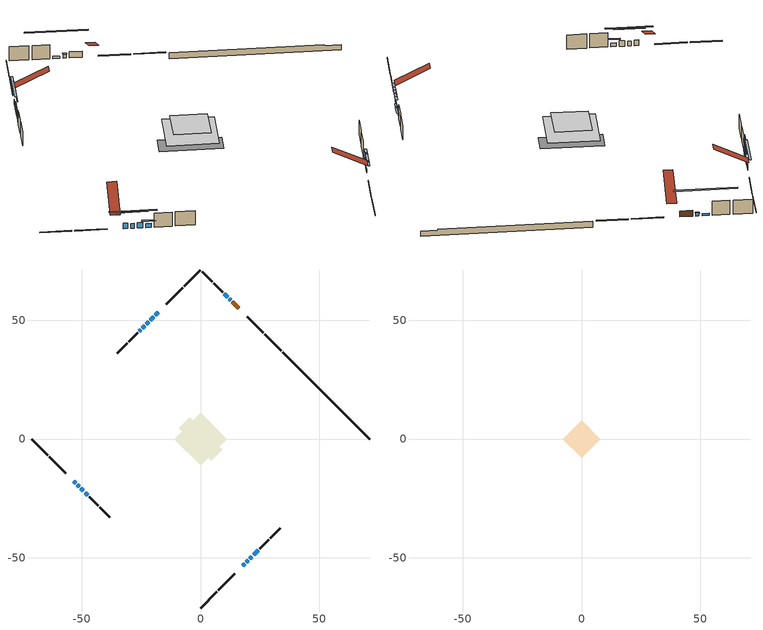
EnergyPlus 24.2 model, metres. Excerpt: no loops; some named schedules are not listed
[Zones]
conditioned space
 floor adiabatic (AdiabaticFloorConstruction): -11.11,0 0,11.11 11.11,0 0,-11.11 z2.88
 floor foundation (Slab1 construction): -9.15,4.49 -4.49,9.15 9.15,-4.49 4.49,-9.15 z-1.62
 wall outside (RimJoist1 construction): 0,-71.22 6.82,-64.4 / -71.22,0 -64.4,-6.82 / 0,71.22 -6.82,64.4 / 33.97,37.25 27.15,44.08 z0.44:0.74
 wall outside (RimJoist2 construction): 7.48,-63.75 14.34,-56.88 / -63.75,-7.48 -56.88,-14.34 / -7.48,63.75 -14.34,56.88 / 26.49,44.73 19.63,51.59 z0.44:0.74
 wall outside (AdiabaticWallConstruction 1): 16.22,55 13.45,57.77 z0.44:2.47
 wall outside (AdiabaticWallConstruction): 12.8,58.42 12.11,59.11 / 17.75,-53.48 18.72,-52.5 / 19.37,-51.85 20.06,-51.16 z0.44:1.61; -17.75,53.48 -19.01,52.22 / -19.66,51.56 -21.21,50.02 / -51.85,-19.38 -51.16,-20.06 z0.44:2.07; -53.48,-17.75 -52.5,-18.72 / -50.51,-20.72 -49.32,-21.9 z0.44:2.32; -21.86,49.36 -22.83,48.39 / -23.49,47.73 -24.46,46.76 / 20.71,-50.51 21.69,-49.54 z0.44:1.76; 11.46,59.77 9.95,61.28 z0.44:1.2; -25.12,46.11 -25.8,45.42 / 22.34,-48.88 24.39,-46.83 / -48.67,-22.56 -47.48,-23.74 z0.44:1.74
 wall outside (Wall1 construction): 25.05,-46.18 28.8,-42.42 / -46.83,-24.4 -43.07,-28.15 / -26.46,44.77 -30.21,41.01 / 9.29,61.93 5.54,65.68 z0.44:5.32
 wall outside (Wall2 construction): 29.46,-41.77 33.68,-37.54 / -42.42,-28.81 -38.19,-33.03 / -30.87,40.36 -35.09,36.13 / 4.88,66.34 0.66,70.57 z0.44:5.32
 wall foundation (FoundationWall1 construction): 34.63,36.6,-1.62 34.63,36.6,0.44 67.56,3.66,0.44 67.56,3.66,0.13 71.22,0,0.13 71.22,0,-1.62
 window (WindowConstruction): 12.8,58.43 12.12,59.11 z0.44:1.61
 window (WindowConstruction 7): -17.75,53.48 -19.01,52.22 z0.44:2.06
 window (WindowConstruction 8): -19.66,51.56 -21.21,50.02 z0.44:2.06
 window (WindowConstruction 9): 17.75,-53.48 18.72,-52.51 z0.44:1.61
 window (WindowConstruction 10): 19.38,-51.85 20.06,-51.17 z0.44:1.61
 window (WindowConstruction 11): -53.48,-17.75 -52.51,-18.72 z0.44:2.32
 window (WindowConstruction 12): -51.85,-19.38 -51.16,-20.06 z0.44:2.06
 window (WindowConstruction 13): -50.51,-20.72 -49.32,-21.9 z0.44:2.32
 window (WindowConstruction 1): -21.86,49.36 -22.83,48.39 z0.44:1.76
 window (WindowConstruction 14): 11.46,59.77 9.95,61.27 z0.44:1.2
 window (WindowConstruction 2): -23.49,47.73 -24.46,46.76 z0.44:1.76
 window (WindowConstruction 3): -25.12,46.11 -25.8,45.42 z0.44:1.74
 window (WindowConstruction 4): 20.72,-50.51 21.69,-49.54 z0.44:1.76
 window (WindowConstruction 5): 22.34,-48.88 24.39,-46.83 z0.44:1.74
 window (WindowConstruction 6): -48.67,-22.56 -47.48,-23.74 z0.44:1.74
 door (Door): 16.22,55 13.46,57.77 z0.44:2.47
 ceiling adiabatic (AdiabaticFloorConstruction): 0,-11.11 11.11,0 0,11.11 -11.11,0 z2.88
attic - vented
 floor to conditioned space (Floor1 construction Reversed): -7.92,0 0,7.92 7.92,0 0,-7.92 z5.32
 roof outside (Roof1 construction): 17.09,-54.13,5.32 9.6,-46.64,10.62 7.5,-48.73,10.62 15,-56.23,5.32; -54.13,-17.09,5.32 -46.64,-9.6,10.62 -48.73,-7.5,10.62 -56.23,-15,5.32; -17.09,54.13,5.32 -9.6,46.64,10.62 -7.5,48.73,10.62 -15,56.23,5.32; 16.88,54.35,5.32 9.39,46.85,10.62 11.48,44.76,10.62 18.97,52.25,5.32
shading: 12.01,59.21 12.9,58.32 13.34,58.75 12.44,59.65 z1.76; -22.46,48.77 -14.3,56.93 -14.73,57.36 -22.89,49.2 z6.94; -24.66,46.57 -16.21,55.01 -16.32,55.12 -24.76,46.67 z6.94; 20.98,-50.24 15.49,-55.74 15.92,-56.17 21.41,-50.67 z4.81; 22.32,-48.9 17.11,-54.11 17.54,-54.54 22.75,-49.33 z4.81; -49.49,-21.74 -56.49,-14.73 -56.93,-15.16 -49.92,-22.17 z6.59; -48.15,-23.08 -54.87,-16.36 -55.3,-16.79 -48.58,-23.51 z6.33; -46.31,-24.92 -53.53,-17.7 -53.96,-18.13 -46.74,-25.35 z6.59; -24.13,47.1 -20.57,50.65 -20.68,50.76 -24.23,47.2 z3.59; 3.92,67.31 17.49,53.73 17.92,54.16 4.35,67.74 z9.73; -24.57,46.66 -23.39,47.84 -23.49,47.94 -24.67,46.76 z1.91; -27.09,44.13 -23.82,47.4 -23.93,47.51 -27.2,44.24 z3.56; 21.79,-49.43 20.61,-50.61 21.04,-51.05 22.22,-49.86 z1.91; 24.5,-46.73 22.24,-48.99 22.67,-49.42 24.93,-47.16 z1.88; -46.62,-24.6 -49.53,-21.69 -49.96,-22.13 -47.05,-25.03 z2.95
[Building]
Building 1: Terrain=Suburbs
[Site:Location]
Mont Joli AP_QC: Latitude {deg}=48.61; Longitude {deg}=-68.21; Time Zone {hr}=-5; Elevation {m}=52; Keep Site Location Information=Yes
[Site:GroundTemperature:Shallow]
-0.843868, -3.04892, -3.2255, -2.1791, 2.02165, 6.20283, 9.82768, 12.1239, 12.319, 10.4514, 6.91898, 2.86606
[Site:WaterMainsTemperature]
Calculation Method=Schedule; Temperature Schedule=mains temperature schedule
[Material] Roughness=Rough; Thermal Absorptance=0.9
Name | Thickness {m} | Conductivity {W/m-K} | Density {kg/m3} | Specific Heat {J/kg-K} | Solar Absorptance | Visible Absorptance
asphalt or fiberglass shingles | 0.00635 | 0.162714 | 1121.4 | 1465.45 | 0.4 | 0.4
ceiling loosefill ins | 0.254 | 0.0480833 | 16.02 | 1046.75 | 0.7 | 0.7
ceiling stud and cavity | 0.1397 | 0.130061 | 65.682 | 1177.47 | 0.7 | 0.7
concrete 4.0 in. | 0.1016 | 1.803125 | 2242.8 | 837.4 | 0.7 | 0.7
concrete 8.0 in. | 0.2032 | 1.803125 | 2242.8 | 837.4 | 0.7 | 0.7
door material | 0.04445 | 0.188738 | 512.64 | 1214.23 | 0.7 | 0.7
exterior vertical ins | 0.00367367 | 0.029427 | 32.04 | 1214.23 | 0.7 | 0.7
floor covering | 0.0127 | 0.0433444 | 54.468 | 1339.84 | 0.6 | 0.6
floor rigid ins; wall rigid ins 1 | 0.512978 | 0.029427 | 32.04 | 1214.23 | 0.7 | 0.7
floor stud and cavity | 0.1397 | 1.75129 | 37.0049 | 1207.88 | 0.7 | 0.7
furniture material conditioned space 1 | 0.1524 | 0.115458 | 640.8 | 1214.23 | 0.6 | 0.6
gypsum board | 0.0127 | 0.160291 | 801 | 837.4 | 0.6 | 0.6
gypsum board 1 | 0.0127 | 0.160291 | 801 | 837.4 | 0.7 | 0.7
osb sheathing 0.5 in. | 0.0127 | 0.115458 | 512.64 | 1214.23 | 0.7 | 0.7
osb sheathing 0.75 in. | 0.01905 | 0.115458 | 512.64 | 1214.23 | 0.7 | 0.7
osb sheathing 2.0 in. | 0.0508 | 0.115458 | 512.64 | 1214.23 | 0.7 | 0.7
rim joist stud and cavity | 0.0508 | 0.0451784 | 125.044 | 1163.47 | 0.6 | 0.6
rim joist stud and cavity 1 | 0.0508 | 0.0373424 | 125.044 | 1163.47 | 0.6 | 0.6
wall rigid ins | 0.051816 | 0.029427 | 32.04 | 1214.23 | 0.7 | 0.7
wall stud and cavity | 0.1397 | 0.129639 | 139.0536 | 1170.24 | 0.7 | 0.7
wall stud and cavity 1 | 0.1397 | 0.12838 | 139.0536 | 1170.24 | 0.7 | 0.7
wall stud and cavity 2 | 0.0889 | 0.380278 | 52.3479 | 1209.89 | 0.7 | 0.7
wall stud and cavity 3 | 0.0889 | 0.391764 | 83.0341 | 1211.67 | 0.7 | 0.7
wood siding | 0.0254 | 0.102417 | 544.68 | 1172.36 | 0.4 | 0.4
wood siding 1; wood siding 2; wood siding 3 | 0.0254 | 0.102417 | 544.68 | 1172.36 | 0.7 | 0.7
[WindowMaterial:SimpleGlazingSystem]
Name | U-Factor {W/m2-K} | Solar Heat Gain Coefficient
WindowMaterial | 2.19341 | 0.38
WindowMaterial 1 | 2.102 | 0.41
WindowMaterial 10 | 3.01672 | 0.51
WindowMaterial 2 | 2.17581 | 0.39
WindowMaterial 3 | 2.347853 | 0.35
WindowMaterial 4 | 2.02932 | 0.43
WindowMaterial 5 | 2.004334 | 0.43
WindowMaterial 6 | 2.12471 | 0.4
WindowMaterial 7 | 2.049758 | 0.42
WindowMaterial 8 | 2.14288 | 0.4
WindowMaterial 9 | 2.31038 | 0.36
[Construction]
AdiabaticFloorConstruction: floor stud and cavity, floor rigid ins, osb sheathing 0.75 in., floor covering
AdiabaticWallConstruction: wood siding 2, wall rigid ins 1, wall stud and cavity 2, gypsum board
AdiabaticWallConstruction 1: wood siding 3, wall rigid ins 1, wall stud and cavity 2, gypsum board
Door: door material
Floor1 construction Reversed: gypsum board, ceiling stud and cavity, ceiling loosefill ins
FoundationWall1 construction: concrete 8.0 in., gypsum board 1
furniture construction conditioned space 1: furniture material conditioned space 1
PartitionWallConstruction: gypsum board, wall stud and cavity 3, gypsum board
RimJoist1 construction: wood siding 1, osb sheathing 2.0 in., rim joist stud and cavity
RimJoist2 construction: wood siding 1, osb sheathing 2.0 in., rim joist stud and cavity 1
Roof1 construction: asphalt or fiberglass shingles
Slab1 construction: concrete 4.0 in.
Wall1 construction: wood siding, wall rigid ins, osb sheathing 0.5 in., wall stud and cavity, gypsum board
Wall2 construction: wood siding, wall rigid ins, osb sheathing 0.5 in., wall stud and cavity 1, gypsum board
WindowConstruction; WindowConstruction 10: WindowMaterial
WindowConstruction 1; WindowConstruction 2; WindowConstruction 4: WindowMaterial 1
WindowConstruction 11: WindowMaterial 7
WindowConstruction 12: WindowMaterial 8
WindowConstruction 13: WindowMaterial 9
WindowConstruction 14: WindowMaterial 10
WindowConstruction 3; WindowConstruction 5: WindowMaterial 2
WindowConstruction 6: WindowMaterial 3
WindowConstruction 7: WindowMaterial 4
WindowConstruction 8: WindowMaterial 5
WindowConstruction 9: WindowMaterial 6
[Zone] Multiplier=1; Part of Total Floor Area=Yes
Name | Volume {m3}
attic - vented | 104.842
conditioned space | 964.1
[Space]
Name | Zone | Volume {m3}
attic - vented 1 | attic - vented | 104.842
conditioned space 1 | conditioned space | 964.1
[ZoneInfiltration:EffectiveLeakageArea]
infil attic - vented 1: Zone or Space=attic - vented 1; Schedule=Always On Discrete; Effective Air Leakage Area {cm2}=4366.61; Stack Coefficient=0.000368432; Wind Coefficient=1.29688e-05
[ZoneMixing]
whole house fan mix: Zone or Space=attic - vented; Schedule=Always On Continuous; Design Flow Rate Calculation Method=Flow/Zone; Design Flow Rate {m3/s}=0; Source Zone or Space=conditioned space
[SurfaceProperty:ExposedFoundationPerimeter]
Slab1: Exposed Perimeter Calculation Method=TotalExposedPerimeter; Total Exposed Perimeter {m}=51.756
[InternalMass] Zone or ZoneList=conditioned space; Space or SpaceList=conditioned space 1
Name | Construction | Surface Area {m2}
furniture mass conditioned space 1 | furniture construction conditioned space 1 | 149.568
partition wall mass | PartitionWallConstruction | 373.92
[Lights]
interior lighting: Zone or ZoneList or Space or SpaceList=conditioned space 1; Schedule=interior lighting schedule; Design Level Calculation Method=LightingLevel; Lighting Level {W}=343.2; Return Air Fraction=0; Fraction Radiant=0.6; Fraction Visible=0.2; Fraction Replaceable=1
[People]
occupants: Zone or ZoneList or Space or SpaceList=conditioned space 1; Number of People Schedule=occupants schedule; Number of People Calculation Method=People; Number of People=3; Fraction Radiant=0.314171; Sensible Heat Fraction=0.56303; Activity Level Schedule=occupants activity schedule; Carbon Dioxide Generation Rate {m3/s-W}=0; Enable ASHRAE 55 Comfort Warnings=No; Mean Radiant Temperature Calculation Type=EnclosureAveraged
[ElectricEquipment] Zone or ZoneList or Space or SpaceList=conditioned space 1; Design Level Calculation Method=EquipmentLevel
Name | Schedule | Design Level {W} | Fraction Latent | Fraction Radiant | Fraction Lost
clothes dryer | clothes dryer schedule | 140.772 | 0.015 | 0.081 | 0.85
clothes washer | clothes washer schedule | 32.1985 | 0.03 | 0.162 | 0.7
cooking range | cooking range schedule | 215.147 | 0.08 | 0.432 | 0.2
dishwasher | dishwasher schedule | 66.8632 | 0.3 | 0.18 | 0.4
fridge | fridge schedule | 72.9452 | 0 | 0.6 | 0
mech vent house fan | mech vent house fan schedule | 0 | 0 | 0 | 1
mech vent house fan cfis | mech vent house fan cfis schedule | 0 | 0 | 0 | 0
mech vent range fan 0 | mech vent range fan 0 schedule | 57 | 0 | 0 | 1
misc plug loads | misc plug loads schedule | 494.7 | 0.045 | 0.513 | 0.1
whole house fan | Always On Discrete | 0 | 0 | 0 | 1
[OtherEquipment] Zone or ZoneList or Space or SpaceList=conditioned space 1; Design Level Calculation Method=EquipmentLevel
Name | Fuel Type | Schedule | Design Level {W} | Fraction Latent | Fraction Radiant | Fraction Lost
clothes dryer 1 | Electricity | clothes dryer schedule | 0 | 0.015 | 0.081 | 0.85
cooking range 1 | Electricity | cooking range schedule | 0 | 0.08 | 0.432 | 0.2
general water use latent | None | general water use schedule | 62.594 | 1 | 0 | 0
general water use sensible | None | general water use schedule | -61.6891 | 0 | 0.6 | 0
mech vent house fan latent load | None | Always On Discrete | 0 | 1 | 0 | 0
mech vent house fan sensible load | None | Always On Discrete | 0 | 0 | 0 | 0
water heater energy adjustment1 | Electricity | Always On Discrete | 0.01 | 0 | 0 | 1
[ZoneInfiltration:DesignFlowRate] Zone or ZoneList or Space or SpaceList=conditioned space 1; Schedule=Always On Discrete; Design Flow Rate Calculation Method=Flow/Zone; Design Flow Rate {m3/s}=0
infil flow; natural vent flow; whole house fan flow
[Foundation:Kiva]
Foundation Kiva 1: Initial Indoor Air Temperature {C}=18; Wall Height Above Grade {m}=0.439979; Wall Depth Below Slab {m}=0.2032; Custom Block Material Name 1=exterior vertical ins; Custom Block Depth 1 {m}=2.05999; Custom Block X Position 1 {m}=0.2159; Custom Block Z Position 1 {m}=0
[Foundation:Kiva:Settings]
Soil Conductivity {W/m-K}=0.849921; Soil Density {kg/m3}=1842.3; Soil Specific Heat {J/kg-K}=418.7; Ground Solar Absorptivity=0.9; Ground Thermal Absorptivity=0.9; Ground Surface Roughness {m}=0.03; Far-Field Width {m}=40; Deep-Ground Boundary Condition=ZeroFlux; Deep-Ground Depth {m}=40; Minimum Cell Dimension {m}=0.2; Maximum Cell Growth Coefficient=3; Simulation Timestep=Timestep
[Exterior:Lights]
exterior lighting: Schedule=exterior lighting schedule; Design Level {W}=75.6
[Schedule:Constant]
Name | Hourly Value
Always On Continuous; mech vent house fan schedule; mech vent house fan cfis schedule; Always On Discrete | 1
occupants activity schedule | 117.228
fridge schedule | 0
[Schedule:Week:Daily]
interior lighting schedule Week Rule - Jan1-Jan27: interior lighting schedule day, interior lighting schedule day, interior lighting schedule day, interior lighting schedule day, interior lighting schedule day, interior lighting schedule day, interior lighting schedule day, interior lighting schedule default day, interior lighting schedule default day, interior lighting schedule default day, interior lighting schedule default day, interior lighting schedule default day
interior lighting schedule Week Rule - Jan28-Feb3: interior lighting schedule day, interior lighting schedule day, interior lighting schedule day, interior lighting schedule day, interior lighting schedule day 1, interior lighting schedule day 1, interior lighting schedule day 1, interior lighting schedule default day, interior lighting schedule default day, interior lighting schedule default day, interior lighting schedule default day, interior lighting schedule default day
interior lighting schedule Week Rule - Feb4-Feb24: interior lighting schedule day 1, interior lighting schedule day 1, interior lighting schedule day 1, interior lighting schedule day 1, interior lighting schedule day 1, interior lighting schedule day 1, interior lighting schedule day 1, interior lighting schedule default day, interior lighting schedule default day, interior lighting schedule default day, interior lighting schedule default day, interior lighting schedule default day
interior lighting schedule Week Rule - Feb25-Mar3: interior lighting schedule day 1, interior lighting schedule day 1, interior lighting schedule day 1, interior lighting schedule day 1, interior lighting schedule day 2, interior lighting schedule day 2, interior lighting schedule day 2, interior lighting schedule default day, interior lighting schedule default day, interior lighting schedule default day, interior lighting schedule default day, interior lighting schedule default day
interior lighting schedule Week Rule - Mar4-Mar31: interior lighting schedule day 2, interior lighting schedule day 2, interior lighting schedule day 2, interior lighting schedule day 2, interior lighting schedule day 2, interior lighting schedule day 2, interior lighting schedule day 2, interior lighting schedule default day, interior lighting schedule default day, interior lighting schedule default day, interior lighting schedule default day, interior lighting schedule default day
interior lighting schedule Week Rule - Apr1-Apr28: interior lighting schedule day 3, interior lighting schedule day 3, interior lighting schedule day 3, interior lighting schedule day 3, interior lighting schedule day 3, interior lighting schedule day 3, interior lighting schedule day 3, interior lighting schedule default day, interior lighting schedule default day, interior lighting schedule default day, interior lighting schedule default day, interior lighting schedule default day
interior lighting schedule Week Rule - Apr29-May5: interior lighting schedule day 3, interior lighting schedule day 3, interior lighting schedule day 4, interior lighting schedule day 4, interior lighting schedule day 4, interior lighting schedule day 4, interior lighting schedule day 4, interior lighting schedule default day, interior lighting schedule default day, interior lighting schedule default day, interior lighting schedule default day, interior lighting schedule default day
interior lighting schedule Week Rule - May6-May26: interior lighting schedule day 4, interior lighting schedule day 4, interior lighting schedule day 4, interior lighting schedule day 4, interior lighting schedule day 4, interior lighting schedule day 4, interior lighting schedule day 4, interior lighting schedule default day, interior lighting schedule default day, interior lighting schedule default day, interior lighting schedule default day, interior lighting schedule default day
interior lighting schedule Week Rule - May27-Jun2: interior lighting schedule day 4, interior lighting schedule day 4, interior lighting schedule day 4, interior lighting schedule day 4, interior lighting schedule day 4, interior lighting schedule day 5, interior lighting schedule day 5, interior lighting schedule default day, interior lighting schedule default day, interior lighting schedule default day, interior lighting schedule default day, interior lighting schedule default day
interior lighting schedule Week Rule - Jun3-Jun30: interior lighting schedule day 5, interior lighting schedule day 5, interior lighting schedule day 5, interior lighting schedule day 5, interior lighting schedule day 5, interior lighting schedule day 5, interior lighting schedule day 5, interior lighting schedule default day, interior lighting schedule default day, interior lighting schedule default day, interior lighting schedule default day, interior lighting schedule default day
interior lighting schedule Week Rule - Jul1-Jul28: interior lighting schedule day 6, interior lighting schedule day 6, interior lighting schedule day 6, interior lighting schedule day 6, interior lighting schedule day 6, interior lighting schedule day 6, interior lighting schedule day 6, interior lighting schedule default day, interior lighting schedule default day, interior lighting schedule default day, interior lighting schedule default day, interior lighting schedule default day
interior lighting schedule Week Rule - Jul29-Aug4: interior lighting schedule day 6, interior lighting schedule day 6, interior lighting schedule day 6, interior lighting schedule day 7, interior lighting schedule day 7, interior lighting schedule day 7, interior lighting schedule day 7, interior lighting schedule default day, interior lighting schedule default day, interior lighting schedule default day, interior lighting schedule default day, interior lighting schedule default day
interior lighting schedule Week Rule - Aug5-Aug25: interior lighting schedule day 7, interior lighting schedule day 7, interior lighting schedule day 7, interior lighting schedule day 7, interior lighting schedule day 7, interior lighting schedule day 7, interior lighting schedule day 7, interior lighting schedule default day, interior lighting schedule default day, interior lighting schedule default day, interior lighting schedule default day, interior lighting schedule default day
interior lighting schedule Week Rule - Aug26-Sep1: interior lighting schedule day 7, interior lighting schedule day 7, interior lighting schedule day 7, interior lighting schedule day 7, interior lighting schedule day 7, interior lighting schedule day 7, interior lighting schedule day 8, interior lighting schedule default day, interior lighting schedule default day, interior lighting schedule default day, interior lighting schedule default day, interior lighting schedule default day
interior lighting schedule Week Rule - Sep2-Sep29: interior lighting schedule day 8, interior lighting schedule day 8, interior lighting schedule day 8, interior lighting schedule day 8, interior lighting schedule day 8, interior lighting schedule day 8, interior lighting schedule day 8, interior lighting schedule default day, interior lighting schedule default day, interior lighting schedule default day, interior lighting schedule default day, interior lighting schedule default day
interior lighting schedule Week Rule - Sep30-Oct6: interior lighting schedule day 8, interior lighting schedule day 9, interior lighting schedule day 9, interior lighting schedule day 9, interior lighting schedule day 9, interior lighting schedule day 9, interior lighting schedule day 9, interior lighting schedule default day, interior lighting schedule default day, interior lighting schedule default day, interior lighting schedule default day, interior lighting schedule default day
interior lighting schedule Week Rule - Oct7-Oct27: interior lighting schedule day 9, interior lighting schedule day 9, interior lighting schedule day 9, interior lighting schedule day 9, interior lighting schedule day 9, interior lighting schedule day 9, interior lighting schedule day 9, interior lighting schedule default day, interior lighting schedule default day, interior lighting schedule default day, interior lighting schedule default day, interior lighting schedule default day
interior lighting schedule Week Rule - Oct28-Nov3: interior lighting schedule day 9, interior lighting schedule day 9, interior lighting schedule day 9, interior lighting schedule day 9, interior lighting schedule day 10, interior lighting schedule day 10, interior lighting schedule day 10, interior lighting schedule default day, interior lighting schedule default day, interior lighting schedule default day, interior lighting schedule default day, interior lighting schedule default day
interior lighting schedule Week Rule - Nov4-Nov24: interior lighting schedule day 10, interior lighting schedule day 10, interior lighting schedule day 10, interior lighting schedule day 10, interior lighting schedule day 10, interior lighting schedule day 10, interior lighting schedule day 10, interior lighting schedule default day, interior lighting schedule default day, interior lighting schedule default day, interior lighting schedule default day, interior lighting schedule default day
interior lighting schedule Week Rule - Nov25-Dec1: interior lighting schedule day 10, interior lighting schedule day 10, interior lighting schedule day 10, interior lighting schedule day 10, interior lighting schedule day 10, interior lighting schedule day 10, interior lighting schedule day 11, interior lighting schedule default day, interior lighting schedule default day, interior lighting schedule default day, interior lighting schedule default day, interior lighting schedule default day
interior lighting schedule Week Rule - Dec2-Dec31: interior lighting schedule day 11, interior lighting schedule day 11, interior lighting schedule day 11, interior lighting schedule day 11, interior lighting schedule day 11, interior lighting schedule day 11, interior lighting schedule day 11, interior lighting schedule default day, interior lighting schedule default day, interior lighting schedule default day, interior lighting schedule default day, interior lighting schedule default day
occupants schedule Week Rule - Jan1-Dec31: occupants schedule day, occupants schedule day, occupants schedule day, occupants schedule day, occupants schedule day, occupants schedule day, occupants schedule day, occupants schedule default day, occupants schedule default day, occupants schedule default day, occupants schedule default day, occupants schedule default day
clothes dryer schedule Week Rule - Jan1-Dec31: clothes dryer schedule day, clothes dryer schedule day, clothes dryer schedule day, clothes dryer schedule day, clothes dryer schedule day, clothes dryer schedule day, clothes dryer schedule day, clothes dryer schedule default day, clothes dryer schedule default day, clothes dryer schedule default day, clothes dryer schedule default day, clothes dryer schedule default day
clothes washer schedule Week Rule - Jan1-Dec31: clothes washer schedule day, clothes washer schedule day, clothes washer schedule day, clothes washer schedule day, clothes washer schedule day, clothes washer schedule day, clothes washer schedule day, clothes washer schedule default day, clothes washer schedule default day, clothes washer schedule default day, clothes washer schedule default day, clothes washer schedule default day
cooking range schedule Week Rule - Jan1-Dec31: cooking range schedule day, cooking range schedule day, cooking range schedule day, cooking range schedule day, cooking range schedule day, cooking range schedule day, cooking range schedule day, cooking range schedule default day, cooking range schedule default day, cooking range schedule default day, cooking range schedule default day, cooking range schedule default day
dishwasher schedule Week Rule - Jan1-Dec31: dishwasher schedule day, dishwasher schedule day, dishwasher schedule day, dishwasher schedule day, dishwasher schedule day, dishwasher schedule day, dishwasher schedule day, dishwasher schedule default day, dishwasher schedule default day, dishwasher schedule default day, dishwasher schedule default day, dishwasher schedule default day
mech vent range fan 0 schedule Week Rule - Jan1-Dec31: mech vent range fan 0 schedule day, mech vent range fan 0 schedule day, mech vent range fan 0 schedule day, mech vent range fan 0 schedule day, mech vent range fan 0 schedule day, mech vent range fan 0 schedule day, mech vent range fan 0 schedule day, mech vent range fan 0 schedule default day, mech vent range fan 0 schedule default day, mech vent range fan 0 schedule default day, mech vent range fan 0 schedule default day, mech vent range fan 0 schedule default day
misc plug loads schedule Week Rule - Jan1-Dec31: misc plug loads schedule day, misc plug loads schedule day, misc plug loads schedule day, misc plug loads schedule day, misc plug loads schedule day, misc plug loads schedule day, misc plug loads schedule day, misc plug loads schedule default day, misc plug loads schedule default day, misc plug loads schedule default day, misc plug loads schedule default day, misc plug loads schedule default day
general water use schedule Week Rule - Jan1-Dec31: general water use schedule day, general water use schedule day, general water use schedule day, general water use schedule day, general water use schedule day, general water use schedule day, general water use schedule day, general water use schedule default day, general water use schedule default day, general water use schedule default day, general water use schedule default day, general water use schedule default day
exterior lighting schedule Week Rule - Jan1-Jan27: exterior lighting schedule day, exterior lighting schedule day, exterior lighting schedule day, exterior lighting schedule day, exterior lighting schedule day, exterior lighting schedule day, exterior lighting schedule day, exterior lighting schedule default day, exterior lighting schedule default day, exterior lighting schedule default day, exterior lighting schedule default day, exterior lighting schedule default day
exterior lighting schedule Week Rule - Jan28-Feb3: exterior lighting schedule day, exterior lighting schedule day, exterior lighting schedule day, exterior lighting schedule day, exterior lighting schedule day 1, exterior lighting schedule day 1, exterior lighting schedule day 1, exterior lighting schedule default day, exterior lighting schedule default day, exterior lighting schedule default day, exterior lighting schedule default day, exterior lighting schedule default day
exterior lighting schedule Week Rule - Feb4-Feb24: exterior lighting schedule day 1, exterior lighting schedule day 1, exterior lighting schedule day 1, exterior lighting schedule day 1, exterior lighting schedule day 1, exterior lighting schedule day 1, exterior lighting schedule day 1, exterior lighting schedule default day, exterior lighting schedule default day, exterior lighting schedule default day, exterior lighting schedule default day, exterior lighting schedule default day
exterior lighting schedule Week Rule - Feb25-Mar3: exterior lighting schedule day 1, exterior lighting schedule day 1, exterior lighting schedule day 1, exterior lighting schedule day 1, exterior lighting schedule day 2, exterior lighting schedule day 2, exterior lighting schedule day 2, exterior lighting schedule default day, exterior lighting schedule default day, exterior lighting schedule default day, exterior lighting schedule default day, exterior lighting schedule default day
exterior lighting schedule Week Rule - Mar4-Mar31: exterior lighting schedule day 2, exterior lighting schedule day 2, exterior lighting schedule day 2, exterior lighting schedule day 2, exterior lighting schedule day 2, exterior lighting schedule day 2, exterior lighting schedule day 2, exterior lighting schedule default day, exterior lighting schedule default day, exterior lighting schedule default day, exterior lighting schedule default day, exterior lighting schedule default day
exterior lighting schedule Week Rule - Apr1-Apr28: exterior lighting schedule day 3, exterior lighting schedule day 3, exterior lighting schedule day 3, exterior lighting schedule day 3, exterior lighting schedule day 3, exterior lighting schedule day 3, exterior lighting schedule day 3, exterior lighting schedule default day, exterior lighting schedule default day, exterior lighting schedule default day, exterior lighting schedule default day, exterior lighting schedule default day
exterior lighting schedule Week Rule - Apr29-May5: exterior lighting schedule day 3, exterior lighting schedule day 3, exterior lighting schedule day 4, exterior lighting schedule day 4, exterior lighting schedule day 4, exterior lighting schedule day 4, exterior lighting schedule day 4, exterior lighting schedule default day, exterior lighting schedule default day, exterior lighting schedule default day, exterior lighting schedule default day, exterior lighting schedule default day
exterior lighting schedule Week Rule - May6-May26: exterior lighting schedule day 4, exterior lighting schedule day 4, exterior lighting schedule day 4, exterior lighting schedule day 4, exterior lighting schedule day 4, exterior lighting schedule day 4, exterior lighting schedule day 4, exterior lighting schedule default day, exterior lighting schedule default day, exterior lighting schedule default day, exterior lighting schedule default day, exterior lighting schedule default day
exterior lighting schedule Week Rule - May27-Jun2: exterior lighting schedule day 4, exterior lighting schedule day 4, exterior lighting schedule day 4, exterior lighting schedule day 4, exterior lighting schedule day 4, exterior lighting schedule day 5, exterior lighting schedule day 5, exterior lighting schedule default day, exterior lighting schedule default day, exterior lighting schedule default day, exterior lighting schedule default day, exterior lighting schedule default day
exterior lighting schedule Week Rule - Jun3-Jun30: exterior lighting schedule day 5, exterior lighting schedule day 5, exterior lighting schedule day 5, exterior lighting schedule day 5, exterior lighting schedule day 5, exterior lighting schedule day 5, exterior lighting schedule day 5, exterior lighting schedule default day, exterior lighting schedule default day, exterior lighting schedule default day, exterior lighting schedule default day, exterior lighting schedule default day
exterior lighting schedule Week Rule - Jul1-Jul28: exterior lighting schedule day 6, exterior lighting schedule day 6, exterior lighting schedule day 6, exterior lighting schedule day 6, exterior lighting schedule day 6, exterior lighting schedule day 6, exterior lighting schedule day 6, exterior lighting schedule default day, exterior lighting schedule default day, exterior lighting schedule default day, exterior lighting schedule default day, exterior lighting schedule default day
exterior lighting schedule Week Rule - Jul29-Aug4: exterior lighting schedule day 6, exterior lighting schedule day 6, exterior lighting schedule day 6, exterior lighting schedule day 7, exterior lighting schedule day 7, exterior lighting schedule day 7, exterior lighting schedule day 7, exterior lighting schedule default day, exterior lighting schedule default day, exterior lighting schedule default day, exterior lighting schedule default day, exterior lighting schedule default day
exterior lighting schedule Week Rule - Aug5-Aug25: exterior lighting schedule day 7, exterior lighting schedule day 7, exterior lighting schedule day 7, exterior lighting schedule day 7, exterior lighting schedule day 7, exterior lighting schedule day 7, exterior lighting schedule day 7, exterior lighting schedule default day, exterior lighting schedule default day, exterior lighting schedule default day, exterior lighting schedule default day, exterior lighting schedule default day
exterior lighting schedule Week Rule - Aug26-Sep1: exterior lighting schedule day 7, exterior lighting schedule day 7, exterior lighting schedule day 7, exterior lighting schedule day 7, exterior lighting schedule day 7, exterior lighting schedule day 7, exterior lighting schedule day 8, exterior lighting schedule default day, exterior lighting schedule default day, exterior lighting schedule default day, exterior lighting schedule default day, exterior lighting schedule default day
exterior lighting schedule Week Rule - Sep2-Sep29: exterior lighting schedule day 8, exterior lighting schedule day 8, exterior lighting schedule day 8, exterior lighting schedule day 8, exterior lighting schedule day 8, exterior lighting schedule day 8, exterior lighting schedule day 8, exterior lighting schedule default day, exterior lighting schedule default day, exterior lighting schedule default day, exterior lighting schedule default day, exterior lighting schedule default day
exterior lighting schedule Week Rule - Sep30-Oct6: exterior lighting schedule day 8, exterior lighting schedule day 9, exterior lighting schedule day 9, exterior lighting schedule day 9, exterior lighting schedule day 9, exterior lighting schedule day 9, exterior lighting schedule day 9, exterior lighting schedule default day, exterior lighting schedule default day, exterior lighting schedule default day, exterior lighting schedule default day, exterior lighting schedule default day
exterior lighting schedule Week Rule - Oct7-Oct27: exterior lighting schedule day 9, exterior lighting schedule day 9, exterior lighting schedule day 9, exterior lighting schedule day 9, exterior lighting schedule day 9, exterior lighting schedule day 9, exterior lighting schedule day 9, exterior lighting schedule default day, exterior lighting schedule default day, exterior lighting schedule default day, exterior lighting schedule default day, exterior lighting schedule default day
exterior lighting schedule Week Rule - Oct28-Nov3: exterior lighting schedule day 9, exterior lighting schedule day 9, exterior lighting schedule day 9, exterior lighting schedule day 9, exterior lighting schedule day 10, exterior lighting schedule day 10, exterior lighting schedule day 10, exterior lighting schedule default day, exterior lighting schedule default day, exterior lighting schedule default day, exterior lighting schedule default day, exterior lighting schedule default day
[Schedule:Year]
interior lighting schedule: interior lighting schedule Week Rule - Jan1-Jan27, 1, 1, 1, 27, interior lighting schedule Week Rule - Jan28-Feb3, 1, 28, 2, 3, interior lighting schedule Week Rule - Feb4-Feb24, 2, 4, 2, 24, interior lighting schedule Week Rule - Feb25-Mar3, 2, 25, 3, 3, interior lighting schedule Week Rule - Mar4-Mar31, 3, 4, 3, 31, interior lighting schedule Week Rule - Apr1-Apr28, 4, 1, 4, 28, interior lighting schedule Week Rule - Apr29-May5, 4, 29, 5, 5, interior lighting schedule Week Rule - May6-May26, 5, 6, 5, 26, interior lighting schedule Week Rule - May27-Jun2, 5, 27, 6, 2, interior lighting schedule Week Rule - Jun3-Jun30, 6, 3, 6, 30, interior lighting schedule Week Rule - Jul1-Jul28, 7, 1, 7, 28, interior lighting schedule Week Rule - Jul29-Aug4, 7, 29, 8, 4, interior lighting schedule Week Rule - Aug5-Aug25, 8, 5, 8, 25, interior lighting schedule Week Rule - Aug26-Sep1, 8, 26, 9, 1, interior lighting schedule Week Rule - Sep2-Sep29, 9, 2, 9, 29, interior lighting schedule Week Rule - Sep30-Oct6, 9, 30, 10, 6, interior lighting schedule Week Rule - Oct7-Oct27, 10, 7, 10, 27, interior lighting schedule Week Rule - Oct28-Nov3, 10, 28, 11, 3, interior lighting schedule Week Rule - Nov4-Nov24, 11, 4, 11, 24, interior lighting schedule Week Rule - Nov25-Dec1, 11, 25, 12, 1, interior lighting schedule Week Rule - Dec2-Dec31, 12, 2, 12, 31
occupants schedule: occupants schedule Week Rule - Jan1-Dec31, 1, 1, 12, 31
clothes dryer schedule: clothes dryer schedule Week Rule - Jan1-Dec31, 1, 1, 12, 31
clothes washer schedule: clothes washer schedule Week Rule - Jan1-Dec31, 1, 1, 12, 31
cooking range schedule: cooking range schedule Week Rule - Jan1-Dec31, 1, 1, 12, 31
dishwasher schedule: dishwasher schedule Week Rule - Jan1-Dec31, 1, 1, 12, 31
mech vent range fan 0 schedule: mech vent range fan 0 schedule Week Rule - Jan1-Dec31, 1, 1, 12, 31
misc plug loads schedule: misc plug loads schedule Week Rule - Jan1-Dec31, 1, 1, 12, 31
general water use schedule: general water use schedule Week Rule - Jan1-Dec31, 1, 1, 12, 31
exterior lighting schedule: exterior lighting schedule Week Rule - Jan1-Jan27, 1, 1, 1, 27, exterior lighting schedule Week Rule - Jan28-Feb3, 1, 28, 2, 3, exterior lighting schedule Week Rule - Feb4-Feb24, 2, 4, 2, 24, exterior lighting schedule Week Rule - Feb25-Mar3, 2, 25, 3, 3, exterior lighting schedule Week Rule - Mar4-Mar31, 3, 4, 3, 31, exterior lighting schedule Week Rule - Apr1-Apr28, 4, 1, 4, 28, exterior lighting schedule Week Rule - Apr29-May5, 4, 29, 5, 5, exterior lighting schedule Week Rule - May6-May26, 5, 6, 5, 26, exterior lighting schedule Week Rule - May27-Jun2, 5, 27, 6, 2, exterior lighting schedule Week Rule - Jun3-Jun30, 6, 3, 6, 30, exterior lighting schedule Week Rule - Jul1-Jul28, 7, 1, 7, 28, exterior lighting schedule Week Rule - Jul29-Aug4, 7, 29, 8, 4, exterior lighting schedule Week Rule - Aug5-Aug25, 8, 5, 8, 25, exterior lighting schedule Week Rule - Aug26-Sep1, 8, 26, 9, 1, exterior lighting schedule Week Rule - Sep2-Sep29, 9, 2, 9, 29, exterior lighting schedule Week Rule - Sep30-Oct6, 9, 30, 10, 6, exterior lighting schedule Week Rule - Oct7-Oct27, 10, 7, 10, 27, exterior lighting schedule Week Rule - Oct28-Nov3, 10, 28, 11, 3, exterior lighting schedule Week Rule - Nov4-Nov24, 11, 4, 11, 24, exterior lighting schedule Week Rule - Nov25-Dec1, 11, 25, 12, 1, exterior lighting schedule Week Rule - Dec2-Dec31, 12, 2, 12, 31
[Schedule:Compact]
mains temperature schedule: Through: 01/01, For: AllDays, Until: 24:00, 4.55833, Through: 01/02, For: AllDays, Until: 24:00, 4.48833, Through: 01/03, For: AllDays, Until: 24:00, 4.41944, Through: 01/04, For: AllDays, Until: 24:00, 4.35111, Through: 01/05, For: AllDays, Until: 24:00, 4.28389, Through: 01/06, For: AllDays, Until: 24:00, 4.21778, Through: 01/07, For: AllDays, Until: 24:00, 4.15278, Through: 01/08, For: AllDays, Until: 24:00, 4.08889, Through: 01/09, For: AllDays, Until: 24:00, 4.02611, Through: 01/10, For: AllDays, Until: 24:00, 3.96444, Through: 01/11, For: AllDays, Until: 24:00, 3.90333, Through: 01/12, For: AllDays, Until: 24:00, 3.84389, Through: 01/13, For: AllDays, Until: 24:00, 3.78556, Through: 01/14, For: AllDays, Until: 24:00, 3.72833, Through: 01/15, For: AllDays, Until: 24:00, 3.67222, Through: 01/16, For: AllDays, Until: 24:00, 3.61722, Through: 01/17, For: AllDays, Until: 24:00, 3.56333, Through: 01/18, For: AllDays, Until: 24:00, 3.51111, Through: 01/19, For: AllDays, Until: 24:00, 3.46, Through: 01/20, For: AllDays, Until: 24:00, 3.41, Through: 01/21, For: AllDays, Until: 24:00, 3.36111, Through: 01/22, For: AllDays, Until: 24:00, 3.31389, Through: 01/23, For: AllDays, Until: 24:00, 3.26778, Through: 01/24, For: AllDays, Until: 24:00, 3.22278, Through: 01/25, For: AllDays, Until: 24:00, 3.17944, Through: 01/26, For: AllDays, Until: 24:00, 3.13722, Through: 01/27, For: AllDays, Until: 24:00, 3.09667, Through: 01/28, For: AllDays, Until: 24:00, 3.05722, Through: 01/29, For: AllDays, Until: 24:00, 3.01944, Through: 01/30, For: AllDays, Until: 24:00, 2.98278, Through: 01/31, For: AllDays, Until: 24:00, 2.94778, Through: 02/01, For: AllDays, Until: 24:00, 2.91389, Through: 02/02, For: AllDays, Until: 24:00, 2.88167, Through: 02/03, For: AllDays, Until: 24:00, 2.85056, Through: 02/04, For: AllDays, Until: 24:00, 2.82111, Through: 02/05, For: AllDays, Until: 24:00, 2.79278, Through: 02/06, For: AllDays, Until: 24:00, 2.76667, Through: 02/07, For: AllDays, Until: 24:00, 2.74111, Through: 02/08, For: AllDays, Until: 24:00, 2.71778, Through: 02/09, For: AllDays, Until: 24:00, 2.69556, Through: 02/10, For: AllDays, Until: 24:00, 2.675, Through: 02/11, For: AllDays, Until: 24:00, 2.65556, Through: 02/12, For: AllDays, Until: 24:00, 2.63833, Through: 02/13, For: AllDays, Until: 24:00, 2.62222, Through: 02/14, For: AllDays, Until: 24:00, 2.60722, Through: 02/15, For: AllDays, Until: 24:00, 2.59389, Through: 02/16, For: AllDays, Until: 24:00, 2.58278, Through: 02/17, For: AllDays, Until: 24:00, 2.57222, Through: 02/18, For: AllDays, Until: 24:00, 2.56389, Through: 02/19, For: AllDays, Until: 24:00, 2.55667, Through: 02/20, For: AllDays, Until: 24:00, 2.55111, Through: 02/21, For: AllDays, Until: 24:00, 2.54722, Through: 02/22, For: AllDays, Until: 24:00, 2.545, Through: 02/23, For: AllDays, Until: 24:00, 2.54389, Through: 02/24, For: AllDays, Until: 24:00, 2.54444, Through: 02/25, For: AllDays, Until: 24:00, 2.54667, Through: 02/26, For: AllDays, Until: 24:00, 2.55056, Through: 02/27, For: AllDays, Until: 24:00, 2.55556, Through: 02/28, For: AllDays, Until: 24:00, 2.56222, Through: 03/01, For: AllDays, Until: 24:00, 2.57056, Through: 03/02, For: AllDays, Until: 24:00, 2.58, Through: 03/03, For: AllDays, Until: 24:00, 2.59167, Through: 03/04, For: AllDays, Until: 24:00, 2.60444, Through: 03/05, For: AllDays, Until: 24:00, 2.61889, Through: 03/06, For: AllDays, Until: 24:00, 2.63444, Through: 03/07, For: AllDays, Until: 24:00, 2.65167, Through: 03/08, For: AllDays, Until: 24:00, 2.67056, Through: 03/09, For: AllDays, Until: 24:00, 2.69111, Through: 03/10, For: AllDays, Until: 24:00, 2.71278, Through: 03/11, For: AllDays, Until: 24:00, 2.73611, Through: 03/12, For: AllDays, Until: 24:00, 2.76111, Through: 03/13, For: AllDays, Until: 24:00, 2.78722, Through: 03/14, For: AllDays, Until: 24:00, 2.815, Through: 03/15, For: AllDays, Until: 24:00, 2.84389, Through: 03/16, For: AllDays, Until: 24:00, 2.87444, Through: 03/17, For: AllDays, Until: 24:00, 2.90667, Through: 03/18, For: AllDays, Until: 24:00, 2.94, Through: 03/19, For: AllDays, Until: 24:00, 2.975, Through: 03/20, For: AllDays, Until: 24:00, 3.01111, Through: 03/21, For: AllDays, Until: 24:00, 3.04889, Through: 03/22, For: AllDays, Until: 24:00, 3.08833, Through: 03/23, For: AllDays, Until: 24:00, 3.12833, Through: 03/24, For: AllDays, Until: 24:00, 3.17056, Through: 03/25, For: AllDays, Until: 24:00, 3.21333, Through: 03/26, For: AllDays, Until: 24:00, 3.25778, Through: 03/27, For: AllDays, Until: 24:00, 3.30389, Through: 03/28, For: AllDays, Until: 24:00, 3.35111, Through: 03/29, For: AllDays, Until: 24:00, 3.39944, Through: 03/30, For: AllDays, Until: 24:00, 3.44889, Through: 03/31, For: AllDays, Until: 24:00, 3.5, Through: 04/01, For: AllDays, Until: 24:00, 3.55222, Through: 04/02, For: AllDays, Until: 24:00, 3.60556, Through: 04/03, For: AllDays, Until: 24:00, 3.66, Through: 04/04, For: AllDays, Until: 24:00, 3.71611, Through: 04/05, For: AllDays, Until: 24:00, 3.77278, Through: 04/06, For: AllDays, Until: 24:00, 3.83111, Through: 04/07, For: AllDays, Until: 24:00, 3.89056, Through: 04/08, For: AllDays, Until: 24:00, 3.95111, Through: 04/09, For: AllDays, Until: 24:00, 4.01278, Through: 04/10, For: AllDays, Until: 24:00, 4.075, Through: 04/11, For: AllDays, Until: 24:00, 4.13889, Through: 04/12, For: AllDays, Until: 24:00, 4.20389, Through: 04/13, For: AllDays, Until: 24:00, 4.27, Through: 04/14, For: AllDays, Until: 24:00, 4.33667, Through: 04/15, For: AllDays, Until: 24:00, 4.40444, Through: 04/16, For: AllDays, Until: 24:00, 4.47333, Through: 04/17, For: AllDays, Until: 24:00, 4.54333, Through: 04/18, For: AllDays, Until: 24:00, 4.61389, Through: 04/19, For: AllDays, Until: 24:00, 4.68556, Through: 04/20, For: AllDays, Until: 24:00, 4.75833, Through: 04/21, For: AllDays, Until: 24:00, 4.83167, Through: 04/22, For: AllDays, Until: 24:00, 4.90611, Through: 04/23, For: AllDays, Until: 24:00, 4.98111, Through: 04/24, For: AllDays, Until: 24:00, 5.05722, Through: 04/25, For: AllDays, Until: 24:00, 5.13389, Through: 04/26, For: AllDays, Until: 24:00, 5.21167, Through: 04/27, For: AllDays, Until: 24:00, 5.29, Through: 04/28, For: AllDays, Until: 24:00, 5.36889, Through: 04/29, For: AllDays, Until: 24:00, 5.44833, Through: 04/30, For: AllDays, Until: 24:00, 5.52889, Through: 05/01, For: AllDays, Until: 24:00, 5.61, Through: 05/02, For: AllDays, Until: 24:00, 5.69111, Through: 05/03, For: AllDays, Until: 24:00, 5.77333, Through: 05/04, For: AllDays, Until: 24:00, 5.85667, Through: 05/05, For: AllDays, Until: 24:00, 5.94, Through: 05/06, For: AllDays, Until: 24:00, 6.02389, Through: 05/07, For: AllDays, Until: 24:00, 6.10778, Through: 05/08, For: AllDays, Until: 24:00, 6.19278, Through: 05/09, For: AllDays, Until: 24:00, 6.27833, Through: 05/10, For: AllDays, Until: 24:00, 6.36389, Through: 05/11, For: AllDays, Until: 24:00, 6.45, Through: 05/12, For: AllDays, Until: 24:00, 6.53667, Through: 05/13, For: AllDays, Until: 24:00, 6.62333, Through: 05/14, For: AllDays, Until: 24:00, 6.71056, Through: 05/15, For: AllDays, Until: 24:00, 6.79778, Through: 05/16, For: AllDays, Until: 24:00, 6.88556, Through: 05/17, For: AllDays, Until: 24:00, 6.97389, Through: 05/18, For: AllDays, Until: 24:00, 7.06222, Through: 05/19, For: AllDays, Until: 24:00, 7.15056, Through: 05/20, For: AllDays, Until: 24:00, 7.23889, Through: 05/21, For: AllDays, Until: 24:00, 7.32778, Through: 05/22, For: AllDays, Until: 24:00, 7.41667, Through: 05/23, For: AllDays, Until: 24:00, 7.50556, Through: 05/24, For: AllDays, Until: 24:00, 7.59444, Through: 05/25, For: AllDays, Until: 24:00, 7.68333, Through: 05/26, For: AllDays, Until: 24:00, 7.77278, Through: 05/27, For: AllDays, Until: 24:00, 7.86167, Through: 05/28, For: AllDays, Until: 24:00, 7.95056, Through: 05/29, For: AllDays, Until: 24:00, 8.03944, Through: 05/30, For: AllDays, Until: 24:00, 8.12833, Through: 05/31, For: AllDays, Until: 24:00, 8.21722, Through: 06/01, For: AllDays, Until: 24:00, 8.30556, Through: 06/02, For: AllDays, Until: 24:00, 8.39389, Through: 06/03, For: AllDays, Until: 24:00, 8.48222, Through: 06/04, For: AllDays, Until: 24:00, 8.57, Through: 06/05, For: AllDays, Until: 24:00, 8.65778, Through: 06/06, For: AllDays, Until: 24:00, 8.745, Through: 06/07, For: AllDays, Until: 24:00, 8.83222, Through: 06/08, For: AllDays, Until: 24:00, 8.91889, Through: 06/09, For: AllDays, Until: 24:00, 9.00556, Through: 06/10, For: AllDays, Until: 24:00, 9.09167, Through: 06/11, For: AllDays, Until: 24:00, 9.17722, Through: 06/12, For: AllDays, Until: 24:00, 9.26222, Through: 06/13, For: AllDays, Until: 24:00, 9.34722, Through: 06/14, For: AllDays, Until: 24:00, 9.43111, Through: 06/15, For: AllDays, Until: 24:00, 9.515, Through: 06/16, For: AllDays, Until: 24:00, 9.59833, Through: 06/17, For: AllDays, Until: 24:00, 9.68111, Through: 06/18, For: AllDays, Until: 24:00, 9.76333, Through: 06/19, For: AllDays, Until: 24:00, 9.84444, Through: 06/20, For: AllDays, Until: 24:00, 9.92556, Through: 06/21, For: AllDays, Until: 24:00, 10.0056, Through: 06/22, For: AllDays, Until: 24:00, 10.085, Through: 06/23, For: AllDays, Until: 24:00, 10.1639, Through: 06/24, For: AllDays, Until: 24:00, 10.2422, Through: 06/25, For: AllDays, Until: 24:00, 10.3194, Through: 06/26, For: AllDays, Until: 24:00, 10.3961, Through: 06/27, For: AllDays, Until: 24:00, 10.4717, Through: 06/28, For: AllDays, Until: 24:00, 10.5467, Through: 06/29, For: AllDays, Until: 24:00, 10.6206, Through: 06/30, For: AllDays, Until: 24:00, 10.6939, Through: 07/01, For: AllDays, Until: 24:00, 10.7667, Through: 07/02, For: AllDays, Until: 24:00, 10.8378, Through: 07/03, For: AllDays, Until: 24:00, 10.9083, Through: 07/04, For: AllDays, Until: 24:00, 10.9783, Through: 07/05, For: AllDays, Until: 24:00, 11.0467, Through: 07/06, For: AllDays, Until: 24:00, 11.1144, Through: 07/07, For: AllDays, Until: 24:00, 11.1811, Through: 07/08, For: AllDays, Until: 24:00, 11.2467, Through: 07/09, For: AllDays, Until: 24:00, 11.3111, Through: 07/10, For: AllDays, Until: 24:00, 11.375, Through: 07/11, For: AllDays, Until: 24:00, 11.4372, Through: 07/12, For: AllDays, Until: 24:00, 11.4989, Through: 07/13, For: AllDays, Until: 24:00, 11.5589, Through: 07/14, For: AllDays, Until: 24:00, 11.6178, Through: 07/15, For: AllDays, Until: 24:00, 11.6761, Through: 07/16, For: AllDays, Until: 24:00, 11.7328, Through: 07/17, For: AllDays, Until: 24:00, 11.7883, Through: 07/18, For: AllDays, Until: 24:00, 11.8428, Through: 07/19, For: AllDays, Until: 24:00, 11.8956, Through: 07/20, For: AllDays, Until: 24:00, 11.9478, Through: 07/21, For: AllDays, Until: 24:00, 11.9983, Through: 07/22, For: AllDays, Until: 24:00, 12.0478, Through: 07/23, For: AllDays, Until: 24:00, 12.0956, Through: 07/24, For: AllDays, Until: 24:00, 12.1428, Through: 07/25, For: AllDays, Until: 24:00, 12.1883, Through: 07/26, For: AllDays, Until: 24:00, 12.2322, Through: 07/27, For: AllDays, Until: 24:00, 12.275, Through: 07/28, For: AllDays, Until: 24:00, 12.3167, Through: 07/29, For: AllDays, Until: 24:00, 12.3567, Through: 07/30, For: AllDays, Until: 24:00, 12.3956, Through: 07/31, For: AllDays, Until: 24:00, 12.4328, Through: 08/01, For: AllDays, Until: 24:00, 12.4689, Through: 08/02, For: AllDays, Until: 24:00, 12.5033, Through: 08/03, For: AllDays, Until: 24:00, 12.5367, Through: 08/04, For: AllDays, Until: 24:00, 12.5683, Through: 08/05, For: AllDays, Until: 24:00, 12.5983, Through: 08/06, For: AllDays, Until: 24:00, 12.6272, Through: 08/07, For: AllDays, Until: 24:00, 12.6544, Through: 08/08, For: AllDays, Until: 24:00, 12.6806, Through: 08/09, For: AllDays, Until: 24:00, 12.705, Through: 08/10, For: AllDays, Until: 24:00, 12.7278, Through: 08/11, For: AllDays, Until: 24:00, 12.7494, Through: 08/12, For: AllDays, Until: 24:00, 12.7694, Through: 08/13, For: AllDays, Until: 24:00, 12.7878, Through: 08/14, For: AllDays, Until: 24:00, 12.805, Through: 08/15, For: AllDays, Until: 24:00, 12.8206, Through: 08/16, For: AllDays, Until: 24:00, 12.8344, Through: 08/17, For: AllDays, Until: 24:00, 12.8467, Through: 08/18, For: AllDays, Until: 24:00, 12.8578, Through: 08/19, For: AllDays, Until: 24:00, 12.8672, Through: 08/20, For: AllDays, Until: 24:00, 12.875, Through: 08/21, For: AllDays, Until: 24:00, 12.8817, Through: 08/22, For: AllDays, Until: 24:00, 12.8867, Through: 08/23, For: AllDays, Until: 24:00, 12.89, Through: 08/24, For: AllDays, Until: 24:00, 12.8917, Through: 08/25, For: AllDays, Until: 24:00, 12.8917, Through: 08/26, For: AllDays, Until: 24:00, 12.8906, Through: 08/27, For: AllDays, Until: 24:00, 12.8878, Through: 08/28, For: AllDays, Until: 24:00, 12.8833, Through: 08/29, For: AllDays, Until: 24:00, 12.8772, Through: 08/30, For: AllDays, Until: 24:00, 12.87, Through: 08/31, For: AllDays, Until: 24:00, 12.8611, Through: 09/01, For: AllDays, Until: 24:00, 12.8506, Through: 09/02, For: AllDays, Until: 24:00, 12.8389, Through: 09/03, For: AllDays, Until: 24:00, 12.825, Through: 09/04, For: AllDays, Until: 24:00, 12.81, Through: 09/05, For: AllDays, Until: 24:00, 12.7939, Through: 09/06, For: AllDays, Until: 24:00, 12.7756, Through: 09/07, For: AllDays, Until: 24:00, 12.7561, Through: 09/08, For: AllDays, Until: 24:00, 12.735, Through: 09/09, For: AllDays, Until: 24:00, 12.7128, Through: 09/10, For: AllDays, Until: 24:00, 12.6889, Through: 09/11, For: AllDays, Until: 24:00, 12.6633, Through: 09/12, For: AllDays, Until: 24:00, 12.6367, Through: 09/13, For: AllDays, Until: 24:00, 12.6078, Through: 09/14, For: AllDays, Until: 24:00, 12.5783, Through: 09/15, For: AllDays, Until: 24:00, 12.5472, Through: 09/16, For: AllDays, Until: 24:00, 12.5144, Through: 09/17, For: AllDays, Until: 24:00, 12.48, Through: 09/18, For: AllDays, Until: 24:00, 12.4444, Through: 09/19, For: AllDays, Until: 24:00, 12.4078, Through: 09/20, For: AllDays, Until: 24:00, 12.3694, Through: 09/21, For: AllDays, Until: 24:00, 12.33, Through: 09/22, For: AllDays, Until: 24:00, 12.2889, Through: 09/23, For: AllDays, Until: 24:00, 12.2467, Through: 09/24, For: AllDays, Until: 24:00, 12.2028, Through: 09/25, For: AllDays, Until: 24:00, 12.1578, Through: 09/26, For: AllDays, Until: 24:00, 12.1111, Through: 09/27, For: AllDays, Until: 24:00, 12.0633, Through: 09/28, For: AllDays, Until: 24:00, 12.0144, Through: 09/29, For: AllDays, Until: 24:00, 11.9644, Through: 09/30, For: AllDays, Until: 24:00, 11.9128, Through: 10/01, For: AllDays, Until: 24:00, 11.86, Through: 10/02, For: AllDays, Until: 24:00, 11.8061, Through: 10/03, For: AllDays, Until: 24:00, 11.7511, Through: 10/04, For: AllDays, Until: 24:00, 11.6944, Through: 10/05, For: AllDays, Until: 24:00, 11.6372, Through: 10/06, For: AllDays, Until: 24:00, 11.5783, Through: 10/07, For: AllDays, Until: 24:00, 11.5183, Through: 10/08, For: AllDays, Until: 24:00, 11.4578, Through: 10/09, For: AllDays, Until: 24:00, 11.3956, Through: 10/10, For: AllDays, Until: 24:00, 11.3322, Through: 10/11, For: AllDays, Until: 24:00, 11.2678, Through: 10/12, For: AllDays, Until: 24:00, 11.2028, Through: 10/13, For: AllDays, Until: 24:00, 11.1367, Through: 10/14, For: AllDays, Until: 24:00, 11.0689, Through: 10/15, For: AllDays, Until: 24:00, 11.0006, Through: 10/16, For: AllDays, Until: 24:00, 10.9317, Through: 10/17, For: AllDays, Until: 24:00, 10.8611, Through: 10/18, For: AllDays, Until: 24:00, 10.79, Through: 10/19, For: AllDays, Until: 24:00, 10.7178, Through: 10/20, For: AllDays, Until: 24:00, 10.645, Through: 10/21, For: AllDays, Until: 24:00, 10.5711, Through: 10/22, For: AllDays, Until: 24:00, 10.4961, Through: 10/23, For: AllDays, Until: 24:00, 10.4211, Through: 10/24, For: AllDays, Until: 24:00, 10.3444, Through: 10/25, For: AllDays, Until: 24:00, 10.2672, Through: 10/26, For: AllDays, Until: 24:00, 10.1894, Through: 10/27, For: AllDays, Until: 24:00, 10.1111, Through: 10/28, For: AllDays, Until: 24:00, 10.0317, Through: 10/29, For: AllDays, Until: 24:00, 9.95167, Through: 10/30, For: AllDays, Until: 24:00, 9.87111, Through: 10/31, For: AllDays, Until: 24:00, 9.79, Through: 11/01, For: AllDays, Until: 24:00, 9.70778, Through: 11/02, For: AllDays, Until: 24:00, 9.62556, Through: 11/03, For: AllDays, Until: 24:00, 9.54222, Through: 11/04, For: AllDays, Until: 24:00, 9.45889, Through: 11/05, For: AllDays, Until: 24:00, 9.37444, Through: 11/06, For: AllDays, Until: 24:00, 9.29, Through: 11/07, For: AllDays, Until: 24:00, 9.205, Through: 11/08, For: AllDays, Until: 24:00, 9.11944, Through: 11/09, For: AllDays, Until: 24:00, 9.03389, Through: 11/10, For: AllDays, Until: 24:00, 8.94722, Through: 11/11, For: AllDays, Until: 24:00, 8.86056, Through: 11/12, For: AllDays, Until: 24:00, 8.77389, Through: 11/13, For: AllDays, Until: 24:00, 8.68611, Through: 11/14, For: AllDays, Until: 24:00, 8.59889, Through: 11/15, For: AllDays, Until: 24:00, 8.51111, Through: 11/16, For: AllDays, Until: 24:00, 8.42278, Through: 11/17, For: AllDays, Until: 24:00, 8.33444, Through: 11/18, For: AllDays, Until: 24:00, 8.24611, Through: 11/19, For: AllDays, Until: 24:00, 8.15722, Through: 11/20, For: AllDays, Until: 24:00, 8.06833, Through: 11/21, For: AllDays, Until: 24:00, 7.97944, Through: 11/22, For: AllDays, Until: 24:00, 7.89056, Through: 11/23, For: AllDays, Until: 24:00, 7.80167, Through: 11/24, For: AllDays, Until: 24:00, 7.71278, Through: 11/25, For: AllDays, Until: 24:00, 7.62389, Through: 11/26, For: AllDays, Until: 24:00, 7.53444, Through: 11/27, For: AllDays, Until: 24:00, 7.44556, Through: 11/28, For: AllDays, Until: 24:00, 7.35667, Through: 11/29, For: AllDays, Until: 24:00, 7.26778, Through: 11/30, For: AllDays, Until: 24:00, 7.17944, Through: 12/01, For: AllDays, Until: 24:00, 7.09111, Through: 12/02, For: AllDays, Until: 24:00, 7.00278, Through: 12/03, For: AllDays, Until: 24:00, 6.91444, Through: 12/04, For: AllDays, Until: 24:00, 6.82667, Through: 12/05, For: AllDays, Until: 24:00, 6.73889, Through: 12/06, For: AllDays, Until: 24:00, 6.65167, Through: 12/07, For: AllDays, Until: 24:00, 6.565, Through: 12/08, For: AllDays, Until: 24:00, 6.47833, Through: 12/09, For: AllDays, Until: 24:00, 6.39222, Through: 12/10, For: AllDays, Until: 24:00, 6.30611, Through: 12/11, For: AllDays, Until: 24:00, 6.22056, Through: 12/12, For: AllDays, Until: 24:00, 6.13556, Through: 12/13, For: AllDays, Until: 24:00, 6.05111, Through: 12/14, For: AllDays, Until: 24:00, 5.96722, Through: 12/15, For: AllDays, Until: 24:00, 5.88389, Through: 12/16, For: AllDays, Until: 24:00, 5.80056, Through: 12/17, For: AllDays, Until: 24:00, 5.71833, Through: 12/18, For: AllDays, Until: 24:00, 5.63667, Through: 12/19, For: AllDays, Until: 24:00, 5.555, Through: 12/20, For: AllDays, Until: 24:00, 5.47444, Through: 12/21, For: AllDays, Until: 24:00, 5.395, Through: 12/22, For: AllDays, Until: 24:00, 5.31556, Through: 12/23, For: AllDays, Until: 24:00, 5.23722, Through: 12/24, For: AllDays, Until: 24:00, 5.15944, Through: 12/25, For: AllDays, Until: 24:00, 5.08222, Through: 12/26, For: AllDays, Until: 24:00, 5.00611, Through: 12/27, For: AllDays, Until: 24:00, 4.93056, Through: 12/28, For: AllDays, Until: 24:00, 4.85611, Through: 12/29, For: AllDays, Until: 24:00, 4.78222, Through: 12/30, For: AllDays, Until: 24:00, 4.70944, Through: 12/31, For: AllDays, Until: 24:00, 4.63722
